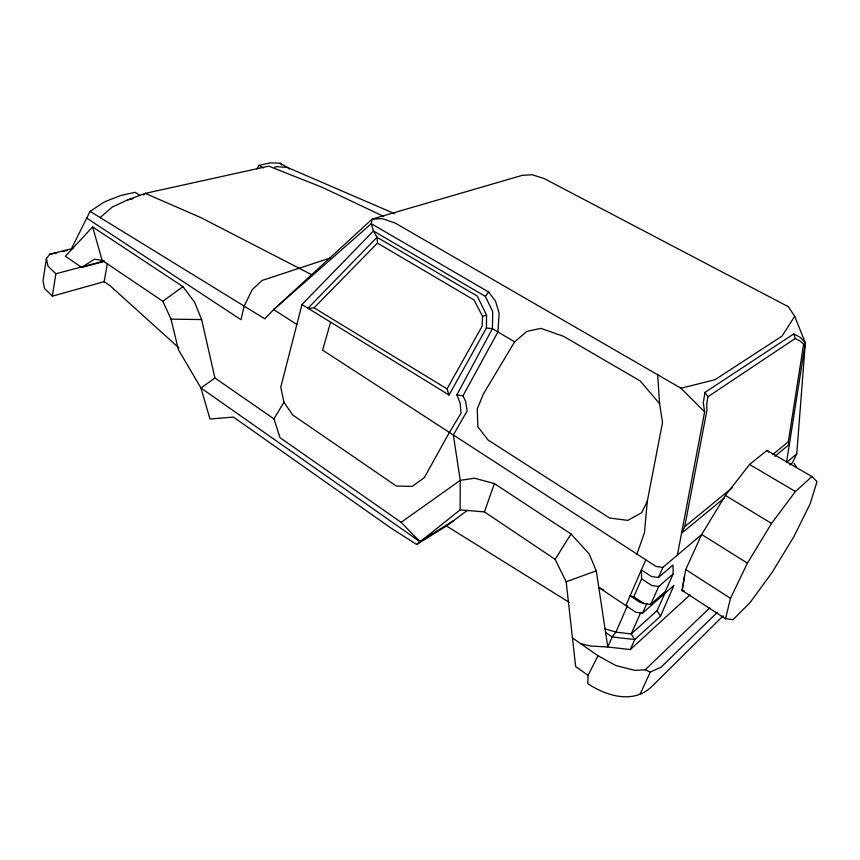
<?xml version="1.0" encoding="UTF-8"?>
<svg xmlns="http://www.w3.org/2000/svg" width="860" height="860" viewBox="0 0 860 860"><rect width="100%" height="100%" fill="white"/><g stroke="black" fill="none" stroke-linecap="round" stroke-linejoin="round"><path stroke-width="1.29" d="M453.661 520.622L419.863 541.606L401.115 522.342L280.037 437.686L273.942 418.874L214.925 377.991L201.616 319.565L194.607 302.236L182.965 286.649L92.611 226.911L65.382 256.269L81.678 267.417L94.396 259.183L102.157 260.365L162.82 301.247L171.032 319.146L178.332 349.525L200.96 388.01L210.001 419.035L233.404 417.068L390.902 528.029L416.702 544.498L460.111 509.883L460.25 480.353L453.349 434.977L467.173 410.919L465.529 401.104L462.97 395.793L497.929 331.928L499.133 313.104L495.467 301.086L488.63 292.002L371.294 223.697L372.208 219.064L522.418 175.3L532.168 174.774L543.875 178.418L788.362 306.73L794.704 316.297L805.325 342.914L796.768 453.822L792.554 462.605L789.749 465.013M301.978 304.537L280.758 387.226L283.95 402.265L292.615 414.939L396.374 486.061L412.209 486.405L424.324 477.623L449.393 432.408L461.046 413.176L460.132 403.06L456.853 394.858L492.436 328.66L492.683 311.438L485.362 296.377L373.455 230.964L301.978 304.537L449.049 395.019L486.416 327.983L486.577 315.168L477.279 296.055L377.035 237.274L373.455 230.964L371.294 223.697L273.695 309.568L264.826 318.813L90.074 211.388L71.552 248.475M572.448 637.916L597.979 655.728L588.111 675.358L587.778 683.646C606.891 696.288 634.1 704.49 652.439 685.893L723.174 615.835M447.06 388.87L314.04 307.826L307.751 308.471L377.035 237.274L377.465 243.111L474.075 299.989L482.535 316.373L482.084 326.252L447.06 388.87L449.049 395.019M657.61 374.229L659.588 403.738L662.512 422.561L647.29 501.358L644.452 532.802L636.927 554.066M73.046 248.422L49.708 254.237L46.397 258.645L43 280.822L44.559 288.541L52.352 296.162L104.146 281.671L110.026 285.692L178.837 347.838M774.838 456.359L789.351 444.394L788.297 441.814L803.627 344.075L799.993 340.979L795.231 338.485L793.726 333.916L704.996 392.386L703.297 402.652L704.63 411.908L677.39 555.098M52.352 296.162L55.878 273.77L47.999 266.224L46.397 258.645M684.549 576.017L682.227 590.541L684.345 590.981M704.996 392.386L707.941 396.761L706.748 404.05L706.899 410.349L684.721 526.642L681.55 533.254L724.055 498.219M104.146 281.671L107.306 263.816M685.721 569.557L681.958 590.358L725.517 618.727L733.053 619.673L750.21 602.409L772.226 572.265L793.877 536.672L810.163 503.788L817 481.589L811.947 476.548L766.98 450.436L749.565 464.464L725.399 495.446L701.674 534.501L685.721 569.557L730.495 598.334L725.517 618.727M330.53 322.414L322.597 350.16L656.083 566.493L662.92 567.385L701.674 534.501L747.415 563.139L730.495 598.334M588.111 675.358L575.652 666.543L566.159 581.726L555.119 559.344L484.459 511.893L494.371 483.589L474.537 478.214L460.25 480.353L401.115 522.342M625.843 605.591L645.795 559.817M580.683 643.656L590.401 646.032L607.794 647.01L630.305 649.558L634.777 639.561L660.534 616.158L673.95 585.391L642.581 613.126L635.852 612.309L598.786 587.434L603.354 589.885M627.445 605.73L615.911 632.143L612.18 636.959L607.794 647.01L596.281 570.857L589.207 553.969L571.029 533.985L494.371 483.589M633.766 596.808L641.625 578.855L641.388 569.922L651.611 576.608L658.427 577.49L672.918 565.074L673.24 573.835L665.264 591.54L650.697 604.397L643.914 603.559L633.766 596.808L630.111 595.797L640.184 602.505L643.559 602.924M640.775 612.395L631.218 633.928L634.777 639.561L612.18 636.959L605.591 632.444M642.581 613.126L646.935 603.333M658.427 577.49L662.92 567.385M650.697 604.397L658.717 586.455L673.24 573.835M605.053 628.843L615.911 632.143L631.218 633.928L657.083 610.718L665.328 592.411M640.13 694.138L650.278 672.079L661.146 667.134L717.326 612.331M647.29 501.358L641.635 512.721L627.854 520.375L609.6 518.01L488.114 440.051L477.848 426.743L477.246 408.844L483.492 393.783L514.592 341.861L526.933 331.347L540.865 328.369L563.612 336.346L640.216 380.958L659.588 403.738M256.968 168.807L259 165.346L270.556 162.83L280.188 163.217L287.616 167.517L394.665 213.699M273.942 418.874L283.95 402.265M747.415 563.139L771.549 523.428L795.425 491.501L811.947 476.548M555.119 559.344L571.029 533.985M794.704 316.297L782.03 336.099L714.95 379.744L680.991 388.225L395.439 223.213L382.689 218.698L372.208 219.064L273.695 309.568L296.85 324.51M485.362 296.377L488.63 292.002M143.652 195.026L145.243 193.371L268.782 166.141L322.102 187.265L383.667 216.398M314.04 307.826L377.465 243.111M597.979 655.728L615.814 665.522L634.777 670.37L645.14 669.789L709.747 607.88M630.305 649.558L689.967 594.926M100.158 217.58L112.316 206.991L127.688 199.885L145.243 193.371L200.799 217.569L311.621 274.684M796.768 453.822L786.502 462.529L805.325 342.914L800.423 337.442L793.726 333.916M684.721 526.642L732.365 487.62M772.764 454.542L788.297 441.814M416.702 544.498L446.48 525.987L467.388 510.346M162.82 301.247L182.965 286.649M214.925 377.991L200.96 388.01L419.863 541.606M707.941 396.761L795.231 338.485M90.074 211.388L104.415 201.896L120.766 195.467L135.181 192.328L140.094 195.446M566.159 581.726L596.281 570.857M330.595 257.882L262.053 280.467L252.27 289.573L244.165 306.117L240.983 319.726L86.72 218.107M482.535 316.373L486.577 315.168M55.878 273.77L104.178 260.999M81.678 267.417L104.544 261.365M62.081 251.679L67.284 250.389M127.688 199.885L132.913 198.714M274.555 167.216L277.113 166.647L287.616 167.517L289.411 169.022M57.072 252.829L49.708 254.237M171.032 319.146L201.616 319.565M460.111 509.883L484.459 511.893M486.416 327.983L492.436 328.66L514.592 341.861M658.717 586.455L651.88 585.596L641.625 578.855M456.853 394.858L462.97 395.793M645.14 669.789L650.278 672.079M259 165.346L263.386 167.926M749.565 464.464L795.425 491.501M725.399 495.446L771.549 523.428M446.48 525.987L569.18 602.355M766.98 450.436L768.765 452.059M680.991 388.225L704.63 411.908M280.188 163.217L281.897 165.012M657.083 610.718L660.534 616.158M794.113 463.325L796.349 466.948M92.611 226.911L102.157 260.365"/></g></svg>
